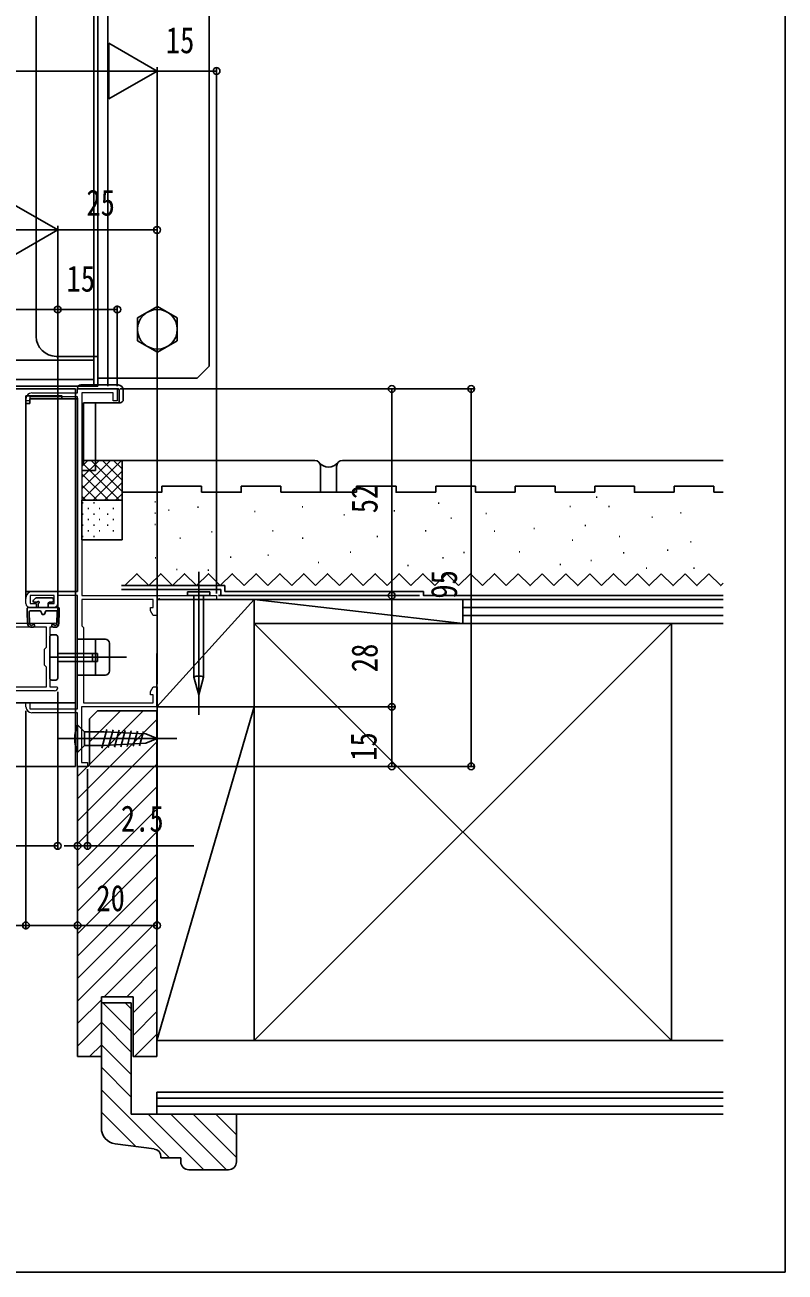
# Model space of a CAD drawing. Units: millimetres, scale not verified. Extents: x -495 to 495, y -800 to 801.
# Drawn here: x 303.7 to 495, y -799.9 to -486.1 of the extents above; entities that cross this region are included whole.
import ezdxf
from ezdxf.enums import TextEntityAlignment as Align

# ---------------------------------------------------------------- set-up
doc = ezdxf.new("R2010")
doc.units = ezdxf.units.MM
doc.header["$LTSCALE"] = 4
doc.layers.add('0-2_YKK_11', color=7, linetype='Continuous', lineweight=18)
for name, color, linetype in [('0-4_YKK_12', 2, 'Continuous'), ('0-5_YKK_13', 4, 'Continuous'), ('0-7_YKK_D', 6, 'Continuous'), ('0-8_YKK_ZWAK', 7, 'Continuous'), ('0-9_YSS_K', 3, 'Continuous')]:
    doc.layers.add(name, color=color, linetype=linetype)
doc.styles.add('ＭＳ ゴシック', font='')
doc.styles.get('ＭＳ ゴシック').set_extended_font_data('MS Gothic')

msp = doc.modelspace()

# ---------------------------------------------------------------- linework, layer by layer
at = {"layer": '0-2_YKK_11'}
for p, q in [((303.901, -631.665), (303.901, -630.165)), ((265.903, -636.649), (311.103, -636.649)), ((267.603, -652.649), (309.103, -652.649))]:
    msp.add_line(p, q, dxfattribs=at)
for points in [[(305.401, -628.665), (316.901, -628.665), (316.901, -579.665), (304.901, -579.665), (304.901, -580.665), (303.901, -580.665), (303.901, -580.165)], [(305.401, -578.665), (316.901, -578.665), (316.901, -577.665), (326.901, -577.665), (326.901, -580.665), (325.901, -580.665), (325.901, -578.665), (318.001, -578.665)], [(318.001, -578.665), (318.001, -629.665), (351.901, -629.665), (351.901, -630.665), (337.719, -630.665), (337.46, -630.516), (336.901, -630.666), (336.901, -634.666), (335.9, -634.666), (335.251, -633.541), (335.251, -632.666), (335.901, -632.666), (335.901, -630.665), (318.001, -630.665), (318.001, -637.265), (318.401, -637.665), (318.401, -656.665), (335.901, -656.665), (335.901, -654.666), (335.251, -654.666), (335.251, -653.792), (335.9, -652.666), (336.901, -652.666), (336.901, -657.665), (317.901, -657.665), (317.901, -671.665), (319.401, -671.665), (319.401, -672.665), (316.901, -672.665), (316.901, -659.165), (305.401, -659.165)], [(303.901, -657.665), (303.901, -656.665), (304.901, -656.665), (304.901, -658.165), (316.901, -658.165), (316.901, -629.665), (311.901, -629.665), (311.901, -631.665)], [(310.901, -632.665), (309.501, -632.665), (309.501, -631.665), (311.001, -631.665), (311.001, -629.665), (305.001, -629.665), (305.001, -631.665), (306.501, -631.665), (306.501, -632.665), (304.901, -632.665)], [(267.603, -652.649), (309.103, -652.649), (309.103, -647.649), (308.603, -647.149), (308.603, -643.149), (309.103, -642.649), (309.103, -637.649), (267.603, -637.649), (267.603, -641.599), (269.484, -641.599)], [(311.903, -637.449), (311.703, -637.649), (309.903, -637.649), (309.903, -652.649), (311.703, -652.649), (311.903, -652.849)], [(311.103, -653.649), (265.903, -653.649), (265.903, -652.949), (266.703, -652.949), (266.703, -647.299), (267.203, -646.999), (267.503, -646.999), (267.503, -647.799), (269.503, -647.799), (270.324, -647.47)]]:
    msp.add_lwpolyline(points, dxfattribs=at)
for centre, radius, start, end in [((305.401, -580.165), 1.5, 90.00001, 179.99999), ((305.401, -630.165), 1.5, 90.00001, 179.99999), ((304.901, -631.665), 1, 180.00001, 269.99999), ((310.901, -631.665), 1, 270.00001, 359.99999), ((311.103, -637.449), 0.8, 0.00001, 89.99999), ((311.103, -652.849), 0.8, 270.00001, 359.99999), ((305.401, -657.665), 1.5, 180.00001, 269.99999)]:
    msp.add_arc(centre, radius, start, end, dxfattribs=at)
at = {"layer": '0-4_YKK_12'}
for p, q in [((316.401, -577.665), (143.18, -577.665)), ((316.401, -577.665), (316.401, -672.665)), ((316.401, -656.665), (298.825, -656.665)), ((286.901, -672.665), (315.601, -672.665)), ((286.903, -672.665), (316.401, -672.665)), ((316.401, -672.665), (286.903, -672.665))]:
    msp.add_line(p, q, dxfattribs=at)
at = {"layer": '0-5_YKK_13'}
for p, q in [((321.001, -416.967), (321.001, -576.967)), ((322.001, -576.967), (322.001, -416.967)), ((324.501, -576.967), (324.501, -416.967)), ((321.001, -575.567), (321.001, -418.367)), ((350.001, -571.967), (350.001, -421.967)), ((306.501, -430.467), (306.501, -564.467)), ((306.501, -557.667), (300.501, -557.667)), ((332.001, -559.78), (337.001, -556.893)), ((332.001, -565.554), (332.001, -559.78)), ((300.501, -570.467), (321.001, -570.467)), ((311.501, -569.467), (322.001, -569.467)), ((350.001, -571.967), (347.001, -574.967)), ((300.501, -575.267), (321.001, -575.267)), ((300.501, -576.967), (322.001, -576.967)), ((327.101, -576.665), (317.701, -576.665)), ((324.501, -574.967), (322.001, -574.967)), ((347.001, -574.967), (324.501, -574.967)), ((303.901, -579.365), (303.901, -579.865)), ((303.901, -579.865), (303.901, -581.365)), ((304.901, -580.165), (304.901, -581.365)), ((304.901, -580.165), (305.401, -580.165)), ((316.901, -580.165), (305.401, -580.165)), ((312.901, -579.865), (312.901, -580.165)), ((316.901, -577.665), (316.901, -577.465)), ((327.101, -577.665), (316.901, -577.665)), ((316.901, -579.965), (316.901, -580.965)), ((316.901, -598.165), (316.901, -579.965)), ((316.901, -628.665), (316.901, -580.165)), ((327.401, -577.965), (327.401, -581.165)), ((328.401, -577.965), (328.401, -580.365)), ((303.901, -581.365), (304.901, -581.365)), ((303.901, -628.665), (303.901, -581.365)), ((318.401, -581.165), (318.401, -596.114)), ((327.601, -581.165), (318.401, -581.165)), ((321.401, -581.165), (321.401, -598.165)), ((318.401, -595.665), (318.401, -596.665)), ((321.401, -598.165), (318.001, -598.165)), ((347.401, -623.725), (347.401, -659.665)), ((303.901, -628.665), (303.901, -630.365)), ((316.901, -628.665), (303.901, -628.665)), ((306.289, -630.352), (305.789, -630.852)), ((306.502, -630.265), (310.501, -630.265)), ((310.801, -630.565), (310.801, -631.065)), ((350.221, -628.725), (344.581, -628.725)), ((344.581, -628.725), (344.581, -629.665)), ((344.581, -629.665), (350.221, -629.665)), ((346.201, -650.186), (346.201, -629.665)), ((348.601, -629.665), (348.601, -650.186)), ((350.221, -628.725), (350.221, -629.665)), ((304.203, -633.799), (304.203, -632.965)), ((304.203, -633.799), (304.306, -636.734)), ((304.416, -632.676), (304.427, -632.665)), ((304.503, -632.665), (310.451, -632.665)), ((304.703, -633.775), (304.805, -636.707)), ((305.002, -633.465), (307.397, -633.465)), ((306.002, -631.365), (306.541, -631.365)), ((307.002, -631.826), (307.002, -632.365)), ((307.875, -634.202), (307.679, -633.662)), ((308.627, -634.202), (308.823, -633.662)), ((309.105, -633.465), (311.5, -633.465)), ((309.501, -631.665), (309.501, -632.365)), ((310.501, -631.365), (309.801, -631.365)), ((311.999, -632.665), (310.451, -632.665)), ((311.8, -633.775), (311.697, -636.707)), ((312.299, -633.799), (312.197, -636.732)), ((312.299, -633.8), (312.299, -632.965)), ((305.343, -637.165), (305.303, -637.165)), ((309.903, -650.447), (309.903, -640.047)), ((311.403, -639.547), (310.403, -639.547)), ((311.159, -637.165), (311.199, -637.165)), ((311.903, -650.447), (311.903, -640.047)), ((321.436, -640.665), (316.901, -640.665)), ((321.436, -649.665), (321.436, -640.665)), ((323.901, -640.665), (321.436, -640.665)), ((324.901, -648.665), (324.901, -641.665)), ((329.24, -645.165), (309.956, -645.165)), ((311.903, -644.247), (312.903, -644.247)), ((312.903, -646.247), (311.903, -646.247)), ((312.903, -644.247), (321.903, -644.247)), ((320.652, -644.247), (320.652, -646.247)), ((310.403, -650.947), (311.403, -650.947)), ((316.901, -649.665), (321.436, -649.665)), ((321.436, -649.665), (323.901, -649.665)), ((347.401, -654.665), (346.201, -650.186)), ((347.401, -650.028), (347.401, -654.665)), ((347.401, -654.665), (348.601, -650.186)), ((316.901, -667.415), (316.901, -663.915)), ((318.651, -663.915), (323.567, -663.915)), ((318.651, -667.415), (318.651, -663.915)), ((324.297, -663.372), (323.05, -668.027)), ((325.827, -663.457), (324.626, -667.939)), ((327.357, -663.542), (326.202, -667.852)), ((328.887, -663.627), (327.779, -667.765)), ((330.418, -663.711), (329.355, -667.677)), ((331.948, -663.796), (330.931, -667.59)), ((333.478, -663.881), (332.508, -667.502)), ((311.901, -665.665), (341.901, -665.665)), ((323.567, -667.415), (318.651, -667.415))]:
    msp.add_line(p, q, dxfattribs=at)
for points in [[(337.001, -556.893), (342.001, -559.78), (342.001, -565.554)], [(342.001, -565.554), (337.001, -568.44), (332.001, -565.554)], [(303.901, -579.365), (312.901, -579.365), (312.901, -579.865)], [(321.903, -644.247), (321.903, -646.247), (312.903, -646.247)], [(316.901, -663.915), (316.901, -662.165), (318.651, -663.915)], [(336.901, -665.665), (334.084, -664.498), (323.567, -663.915)], [(316.901, -667.415), (316.901, -669.165), (318.651, -667.415)], [(336.901, -665.665), (334.084, -666.831), (323.567, -667.415)]]:
    msp.add_lwpolyline(points, dxfattribs=at)
msp.add_circle((337.001, -562.667), 5, dxfattribs=at)
for centre, radius, start, end in [((311.501, -564.467), 5, 180, 270), ((317.701, -577.465), 0.8, 90, 180), ((327.101, -577.965), 1.3, 0, 90), ((327.101, -577.965), 0.3, 0, 90), ((327.601, -580.365), 0.8, 270, 0), ((306.502, -630.565), 0.3, 90, 135), ((310.501, -630.565), 0.3, 0, 90), ((304.503, -632.965), 0.3, 90, 180.00017), ((305.002, -633.765), 0.3, 90, 182.00017), ((306.002, -631.065), 0.3, 135, 270), ((306.541, -631.065), 0.3, 270, 326.94431), ((306.702, -632.365), 0.3, 270, 0.00036), ((307.002, -631.365), 0.25, 303.0557, 146.94431), ((307.302, -631.826), 0.3, 123.0557, 180.00036), ((307.397, -633.765), 0.3, 20.00017, 90), ((309.105, -633.765), 0.3, 89.997, 160.00017), ((309.801, -631.665), 0.3, 90, 179.99953), ((309.801, -632.365), 0.3, 179.99874, 270), ((310.501, -631.065), 0.3, 270, 0), ((311.5, -633.765), 0.3, 358.00017, 89.9957), ((311.999, -632.965), 0.3, 359.99983, 89.9957), ((305.303, -636.665), 1, 180, 309.99933), ((305.303, -636.665), 0.5, 180.00017, 270), ((305.343, -636.965), 0.2, 270, 336.42172), ((305.801, -637.165), 0.3, 304.26479, 156.41869), ((308.251, -634.065), 0.4, 200.00017, 340.00017), ((310.701, -637.165), 0.3, 23.57861, 235.73554), ((311.199, -636.665), 1, 230.00101, 356.1118), ((311.159, -636.965), 0.2, 203.57861, 270), ((311.199, -636.665), 0.5, 270, 0.00017), ((306.139, -637.661), 0.3, 124.26479, 129.99933), ((310.403, -640.047), 0.5, 90, 180), ((310.363, -637.661), 0.3, 50.00101, 55.73554), ((311.403, -640.047), 0.5, 0, 90), ((323.901, -641.665), 1, 0, 90), ((323.901, -648.665), 1, 270, 0), ((310.403, -650.447), 0.5, 180, 270), ((311.403, -650.447), 0.5, 270, 0), ((346.936, -651.135), 1.2, 67.21414, 127.78586), ((347.865, -651.135), 1.2, 52.21414, 112.78586), ((325.301, -665.665), 9.1, 157.38014, 202.61986)]:
    msp.add_arc(centre, radius, start, end, dxfattribs=at)
at = {"layer": '0-7_YKK_D'}
for p, q in [((336.901, -497.665), (324.776, -490.665)), ((324.776, -490.665), (324.776, -504.665)), ((-323.099, -497.665), (322.901, -497.665)), ((336.901, -497.665), (312.652, -497.665)), ((336.901, -497.665), (324.776, -504.665)), ((336.901, -651.966), (336.901, -496.665)), ((336.901, -651.966), (336.901, -496.665)), ((351.901, -497.665), (336.901, -497.665)), ((351.901, -629.165), (351.901, -496.665)), ((311.901, -537.665), (299.776, -530.665)), ((311.901, -537.665), (287.652, -537.665)), ((311.901, -537.665), (299.776, -544.665)), ((311.901, -636.45), (311.901, -536.665)), ((311.903, -636.449), (311.903, -536.665)), ((311.903, -537.665), (336.901, -537.665)), ((336.901, -633.366), (336.901, -536.665)), ((311.899, -557.665), (250.899, -557.666)), ((311.901, -636.45), (311.899, -556.665)), ((311.901, -636.45), (311.901, -556.665)), ((326.901, -557.665), (311.901, -557.665)), ((326.901, -576.965), (326.901, -556.665)), ((327.601, -577.665), (396.994, -577.665)), ((327.601, -577.665), (416.994, -577.665)), ((395.994, -577.665), (395.994, -629.665)), ((415.994, -577.665), (415.994, -672.665)), ((352.401, -629.665), (396.994, -629.665)), ((352.401, -629.665), (396.994, -629.665)), ((395.994, -629.665), (395.994, -657.665)), ((311.901, -653.85), (311.901, -693.665)), ((303.901, -658.665), (303.901, -713.665)), ((336.897, -658.413), (336.897, -713.665)), ((337.601, -657.665), (396.994, -657.665)), ((337.601, -657.665), (396.994, -657.665)), ((395.994, -657.665), (395.994, -672.665)), ((316.901, -673.365), (316.901, -713.665)), ((316.901, -673.365), (316.901, -693.665)), ((316.901, -673.365), (316.901, -713.665)), ((319.401, -673.365), (319.401, -693.665)), ((320.101, -672.665), (396.994, -672.665)), ((320.101, -672.665), (416.994, -672.665)), ((265.901, -692.665), (311.901, -692.665)), ((316.901, -692.665), (313.501, -692.665)), ((316.901, -692.665), (319.401, -692.665)), ((319.401, -692.665), (346.201, -692.665)), ((336.897, -712.665), (316.901, -712.665))]:
    msp.add_line(p, q, dxfattribs=at)
msp.add_lwpolyline([(316.901, -712.665), (303.901, -712.665), (286.741, -712.665)], dxfattribs=at)
for centre in [(351.901, -497.665), (336.901, -537.665), (311.899, -557.665), (311.901, -557.665), (326.901, -557.665), (395.994, -577.665), (415.994, -577.665), (395.994, -629.665), (395.994, -629.665), (395.994, -657.665), (395.994, -657.665), (395.994, -672.665), (415.994, -672.665), (311.901, -692.665), (316.901, -692.665), (319.401, -692.665), (303.901, -712.665), (316.901, -712.665), (316.901, -712.665), (336.897, -712.665)]:
    msp.add_circle(centre, 0.85, dxfattribs=at)
at = {"layer": '0-8_YKK_ZWAK'}
msp.add_line((495, 760.1), (495, -799.9), dxfattribs=at)
msp.add_lwpolyline([(495, -799.9), (-495, -799.9), (-495, 760.1)], dxfattribs=at)
at = {"layer": '0-9_YSS_K'}
for p, q in [((327.993, -595.665), (318.096, -605.561)), ((325.164, -595.665), (318.097, -602.732)), ((322.336, -595.665), (318.097, -599.904)), ((319.507, -595.665), (318.097, -597.076)), ((328.096, -595.665), (318.097, -595.665)), ((318.097, -596.269), (327.493, -605.665)), ((320.321, -595.665), (328.096, -603.44)), ((323.149, -595.665), (328.096, -600.612)), ((325.978, -595.665), (328.096, -597.783)), ((376.596, -595.665), (328.096, -595.665)), ((328.096, -603.665), (328.096, -595.665)), ((328.096, -605.665), (328.096, -595.665)), ((383.596, -595.665), (479.417, -595.665)), ((318.097, -599.097), (324.664, -605.665)), ((328.096, -598.389), (320.821, -605.665)), ((378.096, -603.665), (378.096, -597.165)), ((382.096, -603.665), (382.096, -597.165)), ((318.097, -601.926), (321.836, -605.665)), ((328.096, -601.218), (323.649, -605.665)), ((348.097, -602.165), (338.097, -602.165)), ((348.097, -603.665), (348.097, -602.165)), ((368.094, -602.165), (358.094, -602.165)), ((368.094, -603.665), (368.094, -602.165)), ((387.099, -602.165), (397.099, -602.165)), ((387.099, -603.665), (387.099, -602.165)), ((407.096, -602.165), (417.096, -602.165)), ((407.096, -603.665), (407.096, -602.165)), ((427.096, -602.165), (437.096, -602.165)), ((427.096, -603.665), (427.096, -602.165)), ((437.096, -603.665), (437.096, -602.165)), ((447.094, -602.165), (457.094, -602.165)), ((447.094, -603.665), (447.094, -602.165)), ((467.094, -603.665), (467.094, -602.165)), ((467.094, -602.165), (477.094, -602.165)), ((477.094, -603.665), (477.094, -602.165)), ((317.997, -615.664), (317.998, -605.664)), ((317.998, -605.665), (323.098, -605.665)), ((318.097, -604.754), (319.007, -605.665)), ((328.096, -605.665), (318.097, -605.665)), ((328.096, -604.046), (326.478, -605.665)), ((328.096, -605.665), (328.096, -615.665)), ((368.094, -603.665), (378.096, -603.665)), ((382.096, -603.665), (378.096, -603.665)), ((387.099, -603.665), (382.096, -603.665)), ((447.094, -603.665), (437.096, -603.665)), ((447.489, -604.891), (447.689, -604.891)), ((479.417, -603.665), (477.094, -603.665)), ((318.098, -606.322), (318.298, -606.322)), ((319.512, -607.736), (319.712, -607.736)), ((320.926, -606.322), (321.126, -606.322)), ((322.34, -607.736), (322.54, -607.736)), ((325.807, -607.736), (326.007, -607.736)), ((336.328, -606.112), (336.528, -606.112)), ((339.78, -608.179), (339.98, -608.179)), ((347.112, -607.382), (347.312, -607.382)), ((361.403, -608.479), (361.603, -608.479)), ((373.423, -607.332), (373.623, -607.332)), ((396.543, -608.324), (396.743, -608.324)), ((407.715, -606.429), (407.915, -606.429)), ((440.82, -607.239), (441.02, -607.239)), ((450.569, -607.284), (450.769, -607.284)), ((318.098, -609.15), (318.298, -609.15)), ((319.512, -610.565), (319.712, -610.565)), ((320.926, -609.151), (321.126, -609.151)), ((322.34, -610.565), (322.54, -610.565)), ((324.392, -609.151), (324.592, -609.151)), ((325.806, -610.565), (326.006, -610.565)), ((336.328, -608.941), (336.528, -608.941)), ((336.328, -611.769), (336.528, -611.769)), ((383.924, -609.371), (384.124, -609.371)), ((410.844, -610.181), (411.044, -610.181)), ((419.672, -609.034), (419.872, -609.034)), ((461.442, -609.927), (461.642, -609.927)), ((468.674, -608.879), (468.874, -608.879)), ((318.097, -611.979), (318.297, -611.979)), ((318.097, -614.807), (318.297, -614.807)), ((319.511, -613.393), (319.711, -613.393)), ((320.926, -611.979), (321.126, -611.979)), ((320.926, -614.807), (321.126, -614.807)), ((322.34, -613.393), (322.54, -613.393)), ((324.392, -611.979), (324.592, -611.979)), ((325.806, -613.393), (326.006, -613.393)), ((350.603, -613.614), (350.803, -613.614)), ((365.942, -613.366), (366.142, -613.366)), ((392.254, -614.806), (392.454, -614.806)), ((404.423, -613.41), (404.623, -613.41)), ((421.767, -613.471), (421.967, -613.471)), ((431.742, -612.773), (431.942, -612.773)), ((444.634, -612.071), (444.834, -612.071)), ((453.212, -614.763), (453.412, -614.763)), ((328.095, -615.665), (318.096, -615.665)), ((342.623, -615.259), (342.823, -615.259)), ((373.473, -615.21), (373.673, -615.21)), ((441.368, -615.715), (441.568, -615.715)), ((465.344, -618.203), (465.544, -618.203)), ((471.167, -616.109), (471.367, -616.109)), ((336.439, -620.196), (336.639, -620.196)), ((355.341, -619.996), (355.541, -619.996)), ((364.794, -619.498), (364.994, -619.498)), ((377.463, -621.343), (377.663, -621.343)), ((385.521, -618.745), (385.721, -618.745)), ((408.8, -620.153), (409, -620.153)), ((414.086, -618.806), (414.286, -618.806)), ((428.051, -618.657), (428.251, -618.657)), ((446.106, -620.801), (446.306, -620.801)), ((454.272, -618.951), (454.472, -618.951)), ((341.775, -623.137), (341.975, -623.137)), ((349.706, -623.287), (349.906, -623.287)), ((399.984, -622.085), (400.184, -622.085)), ((412.82, -627.163), (415.82, -624.163)), ((415.82, -624.163), (418.82, -627.163)), ((424.82, -627.163), (427.82, -624.163)), ((433.82, -624.163), (436.82, -627.163)), ((436.82, -627.163), (439.82, -624.163)), ((438.326, -621.848), (438.526, -621.848)), ((445.82, -624.163), (448.82, -627.163)), ((454.82, -627.163), (457.82, -624.163)), ((460.008, -622.741), (460.208, -622.741)), ((471.978, -622.741), (472.178, -622.741)), ((328, -627.163), (354, -627.163)), ((354, -628.663), (354, -627.163)), ((328, -628.163), (353, -628.163)), ((361.396, -630.665), (336.896, -657.663)), ((353, -629.663), (353, -628.163)), ((403, -629.663), (353, -629.663)), ((404, -628.663), (354, -628.663)), ((361.396, -630.665), (413.896, -636.665)), ((413.896, -632.665), (479.417, -632.665)), ((361.396, -741.665), (466.396, -636.665)), ((361.396, -636.665), (466.396, -741.665)), ((413.896, -634.665), (479.417, -634.665)), ((319.896, -660.665), (321.896, -658.665)), ((319.896, -672.155), (333.387, -658.665)), ((319.896, -666.498), (327.73, -658.665)), ((321.896, -658.665), (336.896, -658.665)), ((361.396, -657.663), (336.896, -741.665)), ((336.896, -658.665), (336.896, -745.665)), ((316.896, -680.812), (336.896, -660.812)), ((319.896, -672.165), (319.896, -660.665)), ((316.896, -686.469), (336.896, -666.469)), ((316.896, -692.126), (336.896, -672.126)), ((316.896, -672.665), (319.396, -672.665)), ((316.896, -745.665), (316.896, -672.665)), ((316.896, -675.155), (319.387, -672.665)), ((316.896, -697.783), (336.896, -677.783)), ((316.896, -703.439), (336.896, -683.439)), ((316.896, -709.096), (336.896, -689.096)), ((316.896, -714.753), (336.896, -694.753)), ((316.896, -720.41), (336.896, -700.41)), ((316.896, -726.067), (336.896, -706.067)), ((316.896, -731.724), (336.896, -711.724)), ((323.612, -730.665), (336.896, -717.381)), ((329.269, -730.665), (336.896, -723.037)), ((322.896, -730.665), (322.896, -745.665)), ((330.896, -730.665), (322.896, -730.665)), ((330.896, -734.694), (336.896, -728.694)), ((330.896, -745.665), (330.896, -730.665)), ((316.896, -737.381), (322.896, -731.381)), ((322.896, -732.165), (322.896, -763.663)), ((330.396, -732.165), (322.896, -732.165)), ((323.248, -732.165), (330.396, -739.314)), ((328.904, -732.165), (330.396, -733.657)), ((330.396, -760.165), (330.396, -732.165)), ((330.896, -740.351), (336.896, -734.351)), ((316.896, -743.037), (322.896, -737.037)), ((322.896, -737.035), (330.396, -744.535)), ((331.24, -745.665), (336.896, -740.008)), ((319.926, -745.665), (322.896, -742.694)), ((322.896, -742.692), (330.396, -750.192)), ((463.896, -741.665), (479.413, -741.665)), ((322.896, -745.665), (316.896, -745.665)), ((336.896, -745.665), (330.896, -745.665)), ((322.896, -748.349), (330.396, -755.849)), ((322.896, -754.006), (340.055, -771.165)), ((479.417, -754.665), (336.896, -754.665)), ((479.417, -756.165), (336.896, -756.165)), ((479.417, -758.165), (336.896, -758.165)), ((322.896, -759.663), (331.553, -768.319)), ((356.896, -760.165), (330.396, -760.165)), ((334.712, -760.165), (348.712, -774.165)), ((340.369, -760.165), (354.369, -774.165)), ((346.026, -760.165), (356.896, -771.035)), ((351.683, -760.165), (356.896, -765.378)), ((356.896, -772.165), (356.896, -760.165)), ((326.368, -767.628), (336.161, -768.933)), ((337.896, -770.916), (337.896, -771.165)), ((337.896, -771.165), (342.896, -771.165)), ((342.896, -771.165), (342.896, -772.165)), ((344.896, -774.165), (354.896, -774.165))]:
    msp.add_line(p, q, dxfattribs=at)
for points in [[(328.096, -603.665), (338.097, -603.665), (338.097, -602.165)], [(348.097, -603.665), (358.094, -603.665), (358.094, -602.165)], [(407.096, -603.665), (397.099, -603.665), (397.099, -602.165)], [(427.096, -603.665), (417.096, -603.665), (417.096, -602.165)], [(467.094, -603.665), (457.094, -603.665), (457.094, -602.165)], [(328.82, -627.163), (331.82, -624.163), (334.82, -627.163)], [(334.82, -627.163), (337.82, -624.163), (340.82, -627.163)], [(340.82, -627.163), (343.82, -624.163), (346.82, -627.163)], [(346.82, -627.163), (349.82, -624.163), (352.82, -627.163)], [(352.82, -627.163), (355.82, -624.163), (358.82, -627.163)], [(358.82, -627.163), (361.82, -624.163), (364.82, -627.163)], [(364.82, -627.163), (367.82, -624.163), (370.82, -627.163)], [(370.82, -627.163), (373.82, -624.163), (376.82, -627.163)], [(376.82, -627.163), (379.82, -624.163), (382.82, -627.163)], [(382.82, -627.163), (385.82, -624.163), (388.82, -627.163)], [(388.82, -627.163), (391.82, -624.163), (394.82, -627.163)], [(394.82, -627.163), (397.82, -624.163), (400.82, -627.163)], [(400.82, -627.163), (403.82, -624.163), (406.82, -627.163)], [(406.82, -627.163), (409.82, -624.163), (412.82, -627.163)], [(418.82, -627.163), (421.82, -624.163), (424.82, -627.163)], [(427.82, -624.163), (430.82, -627.163), (433.82, -624.163)], [(439.82, -624.163), (442.82, -627.163), (445.82, -624.163)], [(448.82, -627.163), (451.82, -624.163), (454.82, -627.163)], [(457.82, -624.163), (460.82, -627.163), (463.82, -624.163)], [(463.82, -624.163), (466.82, -627.163), (469.82, -624.163)], [(469.82, -624.163), (472.82, -627.163), (475.82, -624.163)], [(475.82, -624.163), (478.82, -627.163), (479.417, -626.566)], [(404, -628.663), (404, -629.663), (479.417, -629.663)], [(479.417, -630.665), (413.896, -630.665), (413.896, -636.665), (479.417, -636.665)], [(479.417, -760.165), (336.896, -760.165), (336.896, -754.665)]]:
    msp.add_lwpolyline(points, dxfattribs=at)
for points in [[(361.396, -657.663), (361.396, -630.665), (336.898, -630.663), (336.896, -657.663)], [(413.896, -636.665), (413.896, -630.665), (361.396, -630.665), (361.396, -636.665)], [(466.396, -741.665), (466.396, -636.665), (361.396, -636.665), (361.396, -741.665)], [(361.396, -741.665), (361.396, -657.663), (336.897, -657.663), (336.896, -741.665)]]:
    msp.add_lwpolyline(points, close=True, dxfattribs=at)
for centre, radius, start, end in [((376.596, -597.165), 1.5, 0, 90), ((380.096, -594.336), 3, 218.94244, 321.05756), ((383.596, -597.165), 1.5, 90, 180), ((319.396, -672.165), 0.5, 270, 360), ((326.896, -763.663), 4, 180, 262.40536), ((335.896, -770.916), 2, 0, 82.40536), ((344.896, -772.165), 2, 180, 270), ((354.896, -772.165), 2, 270, 0)]:
    msp.add_arc(centre, radius, start, end, dxfattribs=at)

# ---------------------------------------------------------------- texts
at = {"layer": '0-7_YKK_D', "style": 'ＭＳ ゴシック', "width": 0.8}
for s, p in [('15', (339.121, -495.165)), ('25', (319.122, -536.065)), ('15', (314.121, -555.165)), ('2.5', (327.801, -691.065)), ('20', (321.619, -711.065))]:
    msp.add_text(s, height=6.598, dxfattribs=at).set_placement(p, align=Align.BOTTOM_LEFT)
for s, p in [('52', (394.394, -608.945)), ('95', (414.394, -630.445)), ('28', (394.394, -648.945)), ('15', (394.145, -671.244))]:
    msp.add_text(s, height=6.598, rotation=90, dxfattribs=at).set_placement(p, align=Align.BOTTOM_LEFT)

doc.saveas('drawing.dxf')
